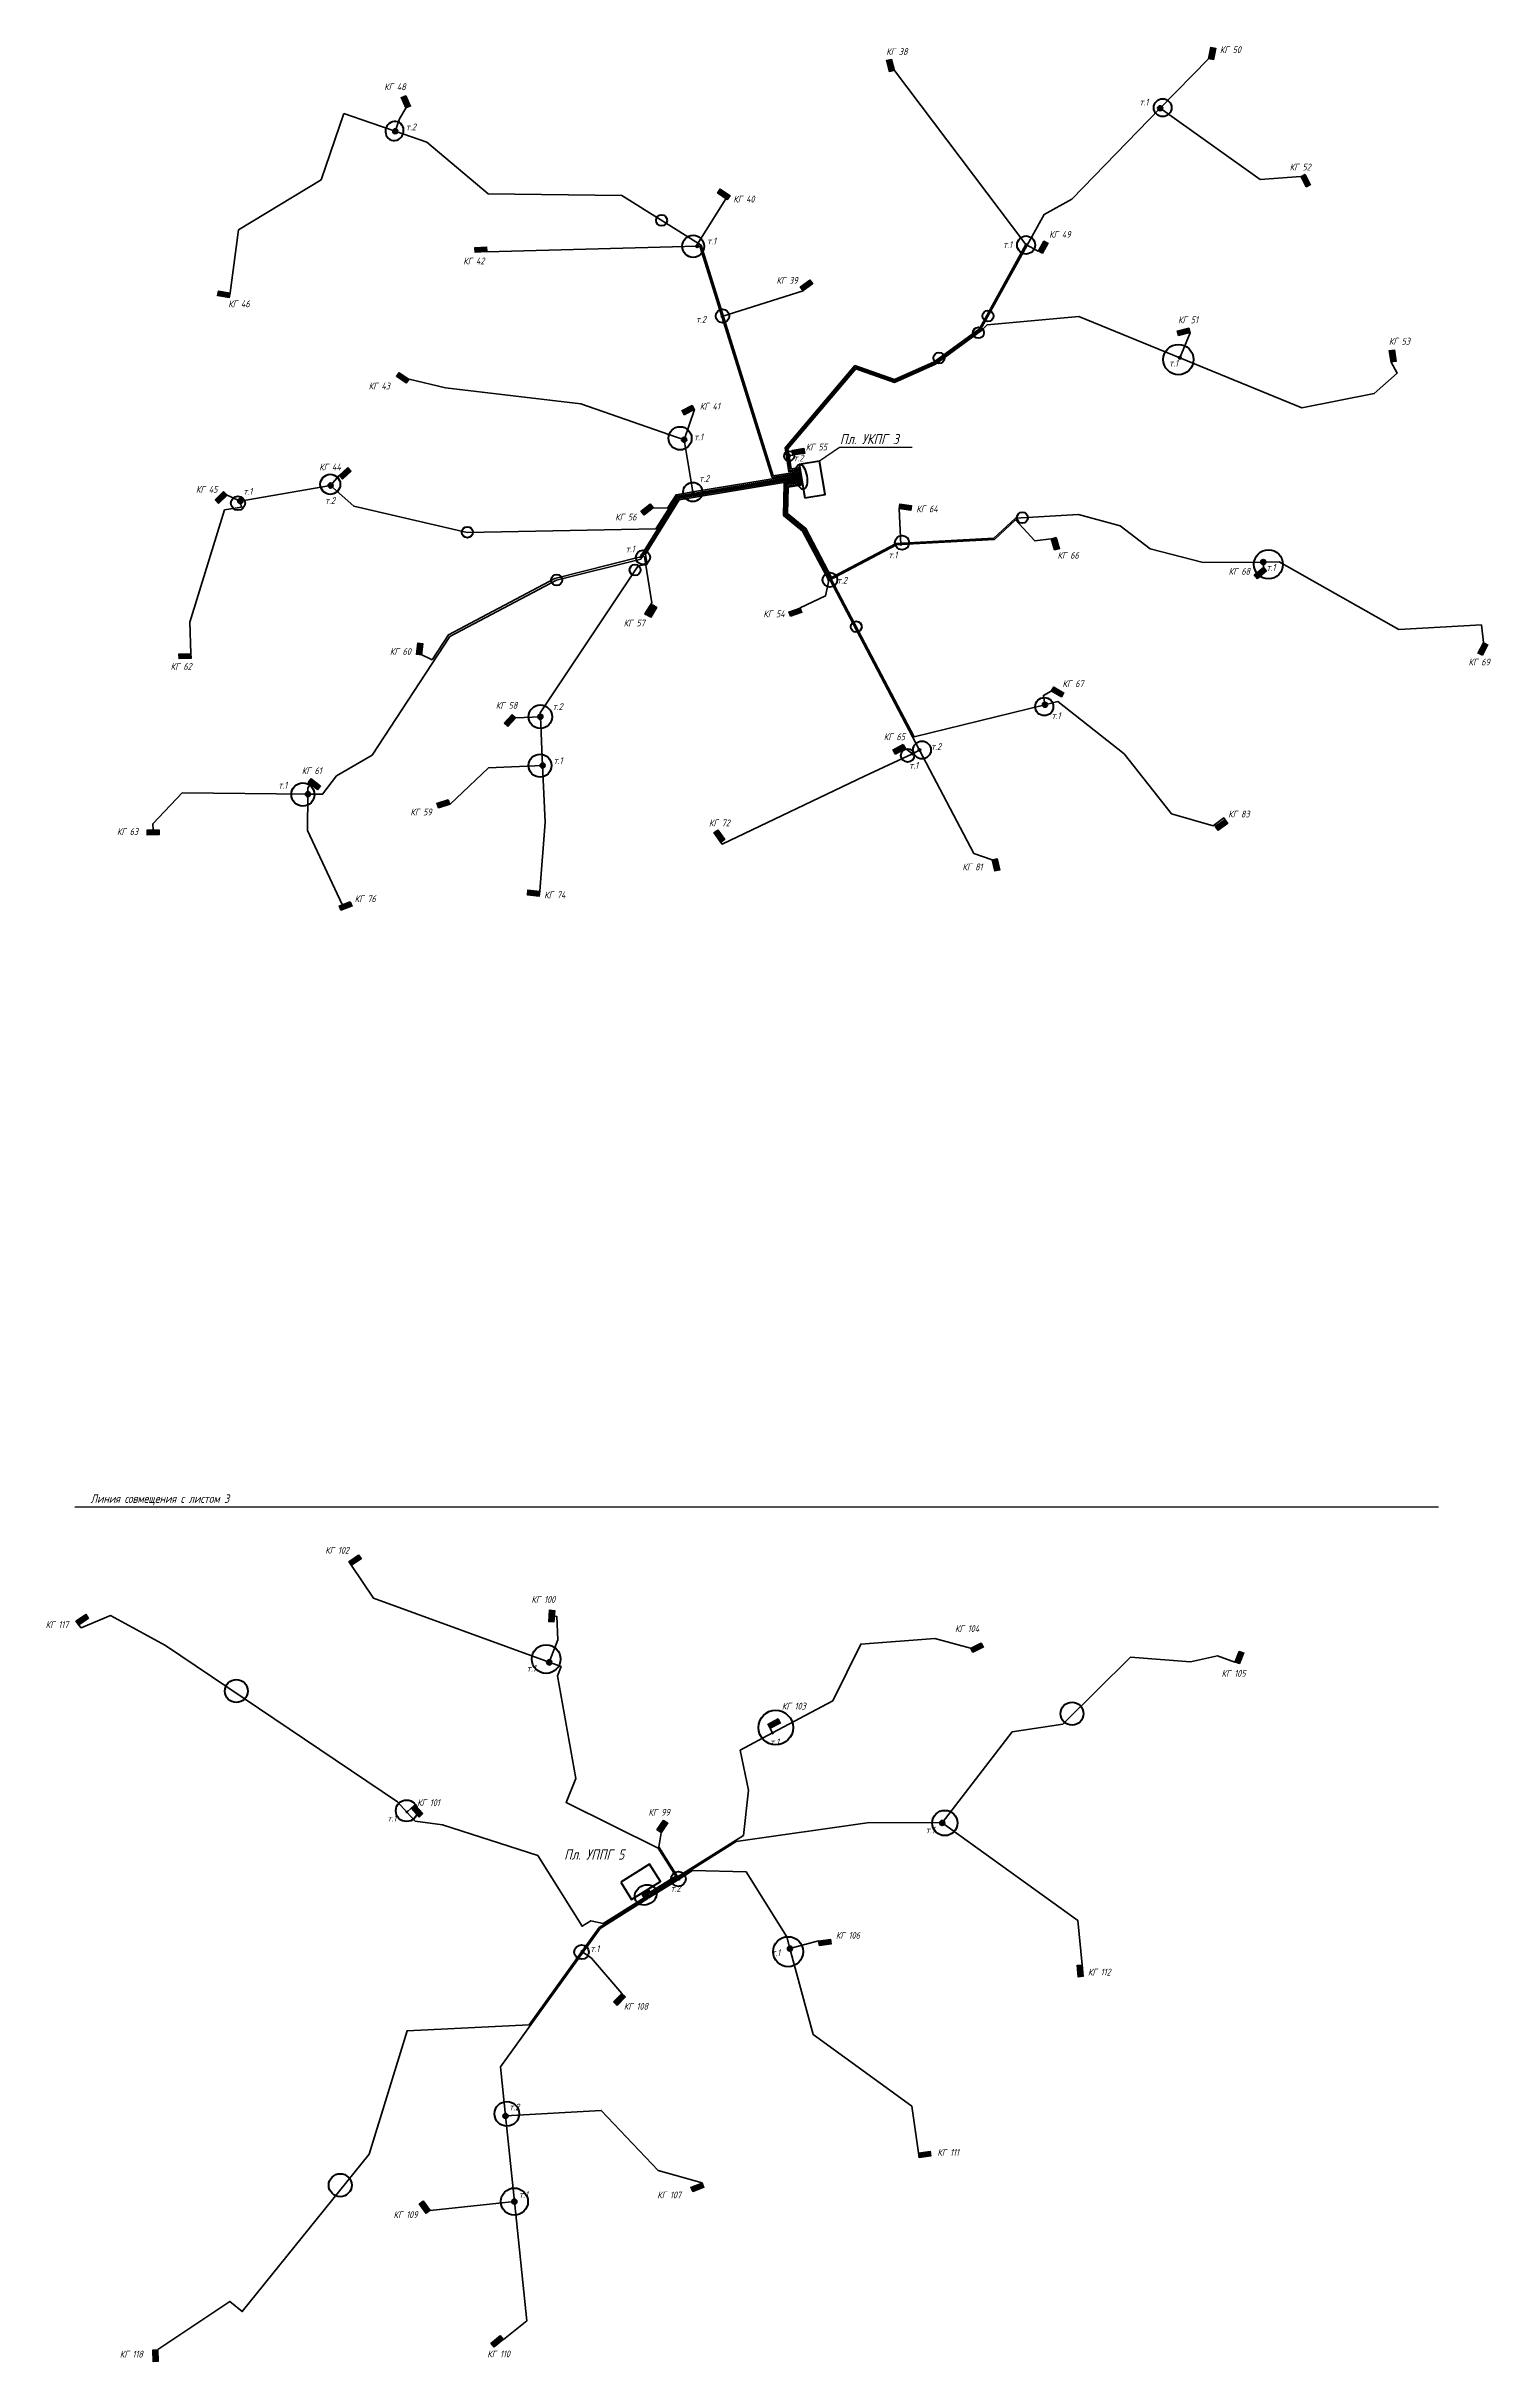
# Model space of a CAD drawing. Extents: x 1486405 to 1730346, y 2138194 to 2264178.
# Drawn here: x 1494314 to 1536708, y 2138194 to 2206225 of the extents above; entities that cross this region are included whole.
import ezdxf

# ---------------------------------------------------------------- set-up
doc = ezdxf.new("R2010")
doc.units = 0
for name, color, linetype, lineweight in [('159', 80, 'Continuous', 25), ('168', 244, 'Continuous', 25), ('219', 11, 'Continuous', 25), ('273', 140, 'Continuous', 25), ('325', 92, 'Continuous', 25), ('426', 6, 'Continuous', 25), ('530', 1, 'Continuous', 25), ('ИИ_ОФОРМЛЕНИЕ_025', 7, 'Continuous', 25), ('ИИ_ПЛОЩАДКА_025', 7, 'Continuous', 25), ('ИИ_ТЕКСТ_025', 7, 'Continuous', 25), ('ОМГ', 6, 'Continuous', 18)]:
    doc.layers.add(name, color=color, linetype=linetype, lineweight=lineweight)
doc.styles.add('VNIPISIMPLEXCUR', font='simplex.shx', dxfattribs={"width": 0.8, "oblique": 15})

msp = doc.modelspace()

# ---------------------------------------------------------------- hatches: boundary and pattern name
at = {"layer": 'ИИ_ОФОРМЛЕНИЕ_025'}
h = msp.add_hatch(color=256, dxfattribs=at)
edge = h.paths.add_edge_path()
edge.add_arc((1527052.434986743, 2204404.646754984), 75, 0, 360)
h = msp.add_hatch(color=256, dxfattribs=at)
edge = h.paths.add_edge_path()
edge.add_arc((1504571.873082906, 2203729.7680094), 75, 0, 360)
h = msp.add_hatch(color=256, dxfattribs=at)
edge = h.paths.add_edge_path()
edge.add_arc((1513446.616713248, 2200351.137213468), 37.5, 0, 360)
h = msp.add_hatch(color=256, dxfattribs=at)
edge = h.paths.add_edge_path()
edge.add_arc((1523105.052203681, 2200403.306415674), 18.75, 0, 360)
h = msp.add_hatch(color=256, dxfattribs=at)
edge = h.paths.add_edge_path()
edge.add_arc((1514172.462739132, 2198287.763141045), 18.75, 0, 360)
h = msp.add_hatch(color=256, dxfattribs=at)
edge = h.paths.add_edge_path()
edge.add_arc((1527629.410886694, 2197074.073394544), 37.5, 0, 360)
h = msp.add_hatch(color=256, dxfattribs=at)
edge = h.paths.add_edge_path()
edge.add_arc((1513061.816274092, 2194664.55258703), 75, 0, 360)
h = msp.add_hatch(color=256, dxfattribs=at)
edge = h.paths.add_edge_path()
edge.add_arc((1516144.369014015, 2194199.155885679), 37.5, 0, 360)
h = msp.add_hatch(color=256, dxfattribs=at)
edge = h.paths.add_edge_path()
edge.add_arc((1502670.908525273, 2193319.695581012), 75, 0, 360)
h = msp.add_hatch(color=256, dxfattribs=at)
edge = h.paths.add_edge_path()
edge.add_arc((1500017.04859861, 2192864.67143185), 75, 0, 360)
h = msp.add_hatch(color=256, dxfattribs=at)
edge = h.paths.add_edge_path()
edge.add_arc((1513316.185096932, 2193129.422227961), 22.5, 0, 360)
h = msp.add_hatch(color=256, dxfattribs=at)
edge = h.paths.add_edge_path()
edge.add_arc((1511807.449666863, 2191278.443657391), 18.75, 0, 360)
h = msp.add_hatch(color=256, dxfattribs=at)
edge = h.paths.add_edge_path()
edge.add_arc((1519432.799693848, 2191587.944887522), 18.75, 0, 360)
h = msp.add_hatch(color=256, dxfattribs=at)
edge = h.paths.add_edge_path()
edge.add_arc((1530083.125710744, 2191072.005541988), 75, 0, 360)
h = msp.add_hatch(color=256, dxfattribs=at)
edge = h.paths.add_edge_path()
edge.add_arc((1517309.290628321, 2190529.403678298), 18.75, 0, 360)
h = msp.add_hatch(color=256, dxfattribs=at)
edge = h.paths.add_edge_path()
edge.add_arc((1508835.291036822, 2186526.793095322), 75, 0, 360)
h = msp.add_hatch(color=256, dxfattribs=at)
edge = h.paths.add_edge_path()
edge.add_arc((1523664.913864594, 2186878.218910719), 75, 0, 360)
h = msp.add_hatch(color=256, dxfattribs=at)
edge = h.paths.add_edge_path()
edge.add_arc((1508901.081731401, 2185093.85894312), 75, 0, 360)
h = msp.add_hatch(color=256, dxfattribs=at)
edge = h.paths.add_edge_path()
edge.add_arc((1519771.83169072, 2185439.459192066), 37.5, 0, 360)
h = msp.add_hatch(color=256, dxfattribs=at)
edge = h.paths.add_edge_path()
edge.add_arc((1519978.61705257, 2185548.398770658), 37.5, 0, 360)
h = msp.add_hatch(color=256, dxfattribs=at)
edge = h.paths.add_edge_path()
edge.add_arc((1502003.882803604, 2184251.637153464), 75, 0, 360)
h = msp.add_hatch(color=256, dxfattribs=at)
edge = h.paths.add_edge_path()
edge.add_arc((1509095.18069445, 2158742.955243815), 75, 0, 360)
h = msp.add_hatch(color=256, dxfattribs=at)
edge = h.paths.add_edge_path()
edge.add_arc((1515656.721880388, 2156667.441228228), 22.5, 0, 360)
h = msp.add_hatch(color=256, dxfattribs=at)
edge = h.paths.add_edge_path()
edge.add_arc((1504913.120010089, 2154342.842828408), 22.5, 0, 360)
h = msp.add_hatch(color=256, dxfattribs=at)
edge = h.paths.add_edge_path()
edge.add_arc((1520647.903084699, 2154022.974607882), 75, 0, 360)
h = msp.add_hatch(color=256, dxfattribs=at)
edge = h.paths.add_edge_path()
edge.add_arc((1512914.875094509, 2152376.712751264), 22.5, 0, 360)
h = msp.add_hatch(color=256, dxfattribs=at)
edge = h.paths.add_edge_path()
edge.add_arc((1510058.991125733, 2150248.380907368), 22.5, 0, 360)
h = msp.add_hatch(color=256, dxfattribs=at)
edge = h.paths.add_edge_path()
edge.add_arc((1516171.321145419, 2150333.364136969), 75, 0, 360)
h = msp.add_hatch(color=256, dxfattribs=at)
edge = h.paths.add_edge_path()
edge.add_arc((1507810.742247857, 2145414.236513739), 75, 0, 360)
h = msp.add_hatch(color=256, dxfattribs=at)
edge = h.paths.add_edge_path()
edge.add_arc((1508071.420828044, 2142897.194035826), 75, 0, 360)
at = {"layer": 'ИИ_ПЛОЩАДКА_025'}
for points in [[(1519009.811922222, 2205812.631248794), (1519154.821652524, 2205851.000222159), (1519244.349257044, 2205512.64418478), (1519099.339526735, 2205474.275211416)], [(1528540.891534595, 2206203.550439881), (1528687.667712952, 2206172.619008187), (1528615.494372329, 2205830.141258684), (1528468.718193969, 2205861.072690381)], [(1504744.256711107, 2204723.533721478), (1504881.556331489, 2204783.939137156), (1505022.502301402, 2204463.573356264), (1504885.20268102, 2204403.167940588)], [(1531182.621717133, 2202400.065313729), (1531316.750913445, 2202467.217072427), (1531473.438350402, 2202154.248947691), (1531339.30915409, 2202087.097188995)], [(1514037.485645175, 2201909.572442858), (1514121.248912677, 2202034.006019585), (1514411.593925044, 2201838.558395406), (1514327.830657534, 2201714.124818679)], [(1506915.038063008, 2200164.318721686), (1506907.478211131, 2200314.128096025), (1507257.033417922, 2200331.767750408), (1507264.593269795, 2200181.958376068)], [(1523595.174694914, 2200132.544389213), (1523463.8775855, 2200205.077616487), (1523633.121782474, 2200511.43753846), (1523764.418891892, 2200438.904311184)], [(1499347.928322408, 2198892.968062949), (1499371.483766723, 2199041.106987756), (1499717.141257942, 2198986.14428435), (1499693.585813623, 2198838.005359542)], [(1516564.085088197, 2199035.335906372), (1516473.735299487, 2199155.072766526), (1516753.121306516, 2199365.888940186), (1516843.471095227, 2199246.152080029)], [(1527593.827267472, 2197718.573430697), (1527554.381154254, 2197863.293865163), (1527892.062168013, 2197955.334795996), (1527931.508281227, 2197810.614361527)], [(1533786.505452789, 2197286.97648547), (1533934.919892296, 2197308.728592172), (1533985.674807929, 2196962.42823332), (1533837.260368422, 2196940.676126622)], [(1504603.84429479, 2196519.117334467), (1504687.607562292, 2196643.550911194), (1504977.952574655, 2196448.103287015), (1504894.189307149, 2196323.669710288)], [(1513060.557106372, 2195387.72230006), (1512989.701486222, 2195519.932288687), (1513298.191459689, 2195685.262069037), (1513369.047079839, 2195553.052080407)], [(1516259.947511328, 2194207.329468055), (1516235.426764202, 2194355.311672931), (1516580.718575584, 2194412.526749556), (1516605.239322707, 2194264.544544677)], [(1503021.305333968, 2193502.359550972), (1502919.135120545, 2193612.183261933), (1503175.390446126, 2193850.580426583), (1503277.560659546, 2193740.756715618)], [(1499379.840646081, 2192789.153095968), (1499274.747497644, 2192896.183139186), (1499524.48426516, 2193141.400485539), (1499629.577413596, 2193034.370442317)], [(1511882.717992246, 2192448.502944292), (1511789.513946369, 2192566.031688997), (1512063.747684024, 2192783.507796041), (1512156.951729897, 2192665.979051332)], [(1519378.453817036, 2192638.453763616), (1519402.5775766, 2192786.501202716), (1519748.02160117, 2192730.212430397), (1519723.897841603, 2192582.164991294)], [(1523849.700781509, 2191755.332209276), (1523993.540648859, 2191797.877391845), (1524092.812741522, 2191462.251034682), (1523948.972874165, 2191419.705852117)], [(1529912.827999976, 2190577.232576426), (1529816.320624117, 2190692.064307254), (1530084.261329386, 2190917.248184253), (1530180.768705245, 2190802.416453422)], [(1512131.515251037, 2189820.370739947), (1512259.691358879, 2189742.454853385), (1512077.88762356, 2189443.377268421), (1511949.711515721, 2189521.293154984)], [(1516191.646175947, 2189470.521724923), (1516141.809378006, 2189612.000675903), (1516471.926930297, 2189728.286537771), (1516521.763728239, 2189586.807586788)], [(1505346.410909896, 2188333.166313903), (1505197.371222043, 2188350.112447544), (1505236.912200542, 2188697.8717192), (1505385.951888399, 2188680.925585555)], [(1536525.586714748, 2188328.359276288), (1536392.03008619, 2188396.642707425), (1536551.358092185, 2188708.274840728), (1536684.914720744, 2188639.991409588)], [(1498218.094059583, 2188224.172899676), (1498213.643281482, 2188374.106853716), (1498563.489174243, 2188384.492002617), (1498567.939952344, 2188234.558048574)], [(1524224.976382809, 2187230.49758052), (1524148.426845203, 2187101.500804235), (1523847.434367205, 2187280.116391989), (1523923.983904819, 2187409.113168274)], [(1507881.310340736, 2186235.00811944), (1507770.394729432, 2186335.991916008), (1508006.023588099, 2186594.795009046), (1508116.939199399, 2186493.811212474)], [(1519264.846205642, 2185419.554559953), (1519193.124591624, 2185551.296770663), (1519500.523083286, 2185718.647203369), (1519572.244697304, 2185586.904992661)], [(1502007.368465602, 2184598.514847227), (1502100.447176352, 2184716.142877915), (1502374.912581299, 2184498.959219479), (1502281.833870534, 2184381.33118879)], [(1505839.098867856, 2183842.631170021), (1505792.089487836, 2183985.074555933), (1506124.457388297, 2184094.763109313), (1506171.466768317, 2183952.319723399)], [(1497280.331282865, 2183049.649756667), (1497277.100696772, 2183199.614963677), (1497627.01951313, 2183207.152997884), (1497630.250099223, 2183057.187790873)], [(1514259.379552774, 2182922.64530006), (1514137.370701935, 2182835.38797764), (1513933.770282947, 2183120.075296263), (1514055.779133786, 2183207.332618686)], [(1528756.143673744, 2183184.440178647), (1528668.493751571, 2183306.167296178), (1528952.523692489, 2183510.68378125), (1529040.173614658, 2183388.956663712)], [(1522117.724480893, 2182325.849474023), (1522263.837637484, 2182359.775061299), (1522342.997341126, 2182018.844362591), (1522196.884184539, 2181984.918775319)], [(1502974.491232734, 2180834.434041381), (1502921.956057586, 2180974.933348753), (1503249.78777479, 2181097.515424098), (1503302.322949938, 2180957.016116723)], [(1508454.099550728, 2181286.989945612), (1508471.130079541, 2181436.020013344), (1508818.866904251, 2181396.282112782), (1508801.836375438, 2181247.252045047)], [(1503288.230181877, 2161585.482442612), (1503204.49355612, 2161709.933949257), (1503494.880404964, 2161905.319409358), (1503578.617030721, 2161780.867902709)], [(1495267.309604835, 2159835.275738915), (1495183.572979078, 2159959.727245561), (1495473.959827922, 2160155.112705662), (1495557.696453679, 2160030.661199013)], [(1509107.500403181, 2160280.634681322), (1509257.152561236, 2160270.425294062), (1509233.330657631, 2159921.236925252), (1509083.678499568, 2159931.446312517)], [(1521547.883114178, 2159027.554363446), (1521480.690979294, 2159161.66333783), (1521793.61191953, 2159318.444985879), (1521860.804054409, 2159184.33601149)], [(1529369.295210104, 2159074.606168836), (1529509.848246191, 2159022.214909578), (1529387.601974588, 2158694.257825375), (1529247.048938498, 2158746.649084635)], [(1515826.778549936, 2157091.297692906), (1515897.588442724, 2156959.063207678), (1515589.041310519, 2156793.840124509), (1515518.231417734, 2156926.074609741)], [(1505038.648941342, 2154457.09690845), (1505149.579729841, 2154558.06403262), (1505385.169686229, 2154299.225526113), (1505274.238897726, 2154198.258401945)], [(1512457.827547032, 2154109.347508566), (1512582.261123762, 2154025.584241062), (1512386.813499581, 2153735.239228699), (1512262.379922856, 2153819.002496205)], [(1517035.908102259, 2150412.322139562), (1517014.954974119, 2150560.851484882), (1517361.523446534, 2150609.7421172), (1517382.476574671, 2150461.212771879)], [(1524610.424812611, 2149843.703484376), (1524759.741265129, 2149858.007225399), (1524793.116660848, 2149509.602169518), (1524643.80020833, 2149495.298428497)], [(1511234.041429412, 2149017.098428026), (1511340.18913703, 2148911.114164255), (1511092.892521556, 2148663.436179811), (1510986.744813941, 2148769.420443586)], [(1519966.952834178, 2144184.202729911), (1519945.651095957, 2144332.682479199), (1520292.1038443, 2144382.386535037), (1520313.405582517, 2144233.906785747)], [(1513314.289531555, 2143181.291042586), (1513260.010003347, 2143321.125705018), (1513586.29088236, 2143447.777937503), (1513640.570410565, 2143307.943275069)], [(1505272.375758585, 2142833.246181584), (1505392.885264985, 2142922.562803031), (1505601.290715031, 2142641.373954761), (1505480.781208627, 2142552.057333314)], [(1507477.606270481, 2138622.213721528), (1507382.673730116, 2138738.350764626), (1507653.660164017, 2138959.860025479), (1507748.592704382, 2138843.722982378)], [(1497606.346068837, 2138200.371103386), (1497456.471552745, 2138194.236820518), (1497442.15822605, 2138543.944024733), (1497592.032742146, 2138550.078307602)]]:
    msp.add_hatch(color=256, dxfattribs=at).paths.add_polyline_path(points)

# ---------------------------------------------------------------- linework, layer by layer
at = {"layer": '159', "lineweight": 35}
for points in [[(1504885.20268102, 2204403.167940588), (1504695.336677, 2204089.493754298), (1504571.873082906, 2203729.768009401)], [(1523463.8775855, 2200205.077616487), (1523105.052203681, 2200403.306415674)], [(1504977.952574655, 2196448.103287015), (1506047.15273352, 2196190.51794193), (1510023.124578711, 2195715.290043776), (1513061.816274092, 2194664.55258703)], [(1513369.047079839, 2195553.052080407), (1513061.816274092, 2194664.55258703)], [(1502919.135120545, 2193612.183261933), (1502670.908525273, 2193319.695581012)], [(1499629.577413596, 2193034.370442317), (1500017.04859861, 2192864.67143185)], [(1519572.244697304, 2185586.904992661), (1519770.567913093, 2185438.793403149)], [(1502084.050368253, 2184537.836685773), (1502005.764579471, 2184438.90318003), (1502003.882803604, 2184251.637153464)], [(1517014.954974119, 2150560.851484882), (1516171.321145419, 2150333.364136969)]]:
    msp.add_lwpolyline(points, dxfattribs=at)
at = {"layer": '168', "lineweight": 35}
for points in [[(1495267.309604835, 2159835.275738915), (1495337.048443295, 2159758.293239347), (1496204.270793948, 2160118.316825684), (1497816.756602582, 2159240.876449696), (1504639.135079917, 2154643.865211617), (1504913.120010089, 2154342.842828408)], [(1515589.041310519, 2156793.840124509), (1515656.721880388, 2156667.441228228)], [(1505038.648941345, 2154457.096908447), (1504913.120010089, 2154342.842828408)], [(1512386.813499581, 2153735.239228699), (1512316.000369191, 2153325.554672875), (1512911.914627135, 2152374.857077361)], [(1497592.032742146, 2138550.078307602), (1499705.048817635, 2139967.139173809), (1500074.845931541, 2139668.969596745), (1503799.958440587, 2144288.944137366), (1504920.403787971, 2147916.211971367), (1508504.756310806, 2148093.350530911), (1510058.991125733, 2150248.380907368)], [(1511234.041429412, 2149017.098428026), (1510337.833446488, 2150047.276344052), (1510058.991125733, 2150248.380907368)]]:
    msp.add_lwpolyline(points, dxfattribs=at)
at = {"layer": '219', "lineweight": 35}
for points in [[(1528468.718193969, 2205861.072690381), (1527052.434986743, 2204404.646754986)], [(1519244.349257044, 2205512.64418478), (1523105.052203681, 2200403.306415674)], [(1499717.141257942, 2198986.14428435), (1499965.21921517, 2200835.961317192), (1502389.514974561, 2202304.229361528), (1503057.205971405, 2204249.625840249)], [(1503057.205971405, 2204249.625840249), (1503849.23412171, 2203977.789188445), (1504571.873082906, 2203729.7680094)], [(1507264.593269795, 2200181.958376068), (1513446.616713248, 2200351.137213468)], [(1527931.508281227, 2197810.614361527), (1527629.410886694, 2197074.073394544)], [(1533837.260368422, 2196940.676126622), (1534018.061515179, 2196622.439057862), (1533346.107146665, 2196026.384635594), (1531214.488453984, 2195603.628923943), (1527629.410886694, 2197074.073394544)], [(1516259.947511328, 2194207.329468055), (1516144.369014015, 2194199.155885679)], [(1500017.04859861, 2192864.67143185), (1500047.467068501, 2192687.260280314), (1499554.626723949, 2192602.759114221), (1498536.213039707, 2189303.346775837), (1498563.489174243, 2188384.492002617)], [(1519378.453817036, 2192638.453763616), (1519432.799693848, 2191587.944887522)], [(1530084.261329386, 2190917.248184253), (1530083.125710741, 2191072.005541987)], [(1516471.926930297, 2189728.286537771), (1517217.051171824, 2190075.429532862), (1517309.290628321, 2190529.403678298)], [(1523662.742325815, 2186886.869520333), (1523619.914936063, 2187154.38446885), (1523847.434367205, 2187280.116391989)], [(1508116.939199399, 2186493.811212474), (1508835.291036822, 2186526.793095322)], [(1528952.523692489, 2183510.68378125), (1528923.307051763, 2183551.259487096), (1528607.288596686, 2183323.709590625), (1527386.742730752, 2183673.535924817), (1525991.812393788, 2185437.783390988), (1524045.273405234, 2186975.158062467), (1523664.91386459, 2186878.218910718)], [(1522117.724480893, 2182325.849474023), (1521577.994984806, 2182512.514579346), (1519978.61705257, 2185548.398770659)], [(1497452.060104951, 2183203.38398078), (1497448.348759811, 2183375.666231492), (1498306.650989641, 2184288.789442763), (1502003.882803604, 2184251.637153464)], [(1503288.230181877, 2161585.482442612), (1503930.977114849, 2160630.215574865), (1509095.18069445, 2158742.955243815)], [(1509245.241609432, 2160095.831109657), (1509315.174667213, 2160091.060221763), (1509346.818300786, 2159406.857863506), (1509095.18069445, 2158742.955243815)], [(1521480.690979294, 2159161.66333783), (1520433.542267855, 2159442.835840333), (1518253.865617163, 2159280.690013362), (1517428.640282549, 2157616.218873834), (1515656.721880388, 2156667.441228229)], [(1524759.741265129, 2149858.007225399), (1524628.282850236, 2151158.136227238), (1520647.903084699, 2154022.974607882)], [(1510058.991125733, 2150248.380907368), (1510566.298537284, 2150951.789987897), (1511938.960067801, 2151812.200103461), (1511837.184432227, 2151974.56885153)], [(1519945.651095957, 2144332.682479199), (1519749.02902459, 2145703.199549923), (1516852.284017138, 2147808.02231053), (1516171.321145419, 2150333.364136969)], [(1505601.290715031, 2142641.373954761), (1508071.420828044, 2142897.194035826)], [(1507748.592704382, 2138843.722982378), (1508434.600513972, 2139390.428363217), (1508071.420828044, 2142897.194035826)]]:
    msp.add_lwpolyline(points, dxfattribs=at)
at = {"layer": '273', "lineweight": 35}
for points in [[(1527051.617564104, 2204405.227384799), (1524451.753963936, 2201731.67399064), (1523638.23838133, 2201285.73701356), (1521768.31629343, 2197900.883198604), (1520429.269258868, 2196915.468053083), (1519242.596782684, 2196392.263683346), (1518095.024308629, 2196797.473386945), (1516068.547841134, 2194412.044355688), (1516175.693882603, 2193765.420197839), (1516467.698647664, 2193813.804954165)], [(1527052.434986743, 2204404.646754986), (1527051.617564104, 2204405.227384797)], [(1531182.621717133, 2202400.065313729), (1529995.379572827, 2202314.22096979), (1527052.434986743, 2204404.646754986)], [(1514286.332830448, 2201742.059349556), (1513445.151107129, 2200404.692442566), (1513446.616713248, 2200351.137213468)], [(1516564.085088197, 2199035.335906372), (1514172.462739132, 2198287.763141045)], [(1513061.816274092, 2194664.55258703), (1513316.185096932, 2193129.422227961)], [(1500017.04859861, 2192864.67143185), (1502670.908525273, 2193319.695581012)], [(1512156.951729897, 2192665.979051332), (1512575.794801679, 2192650.397995033), (1512822.207674392, 2193047.570901955), (1513316.185096932, 2193129.422227961)], [(1523849.700781509, 2191755.332209276), (1523368.081014752, 2191696.317354671), (1522796.462336588, 2192307.158556451), (1522179.757594932, 2191730.053002071), (1519432.799693848, 2191587.944887522)], [(1511949.711515721, 2189521.293154984), (1511906.986146443, 2189547.26511717), (1512107.124208495, 2189876.503722497), (1511896.26893951, 2191223.47911512), (1511807.449666863, 2191278.44365739)], [(1505290.852406882, 2188378.681890741), (1505652.616670557, 2188202.59956758), (1506133.261104748, 2188936.064151395), (1509258.572876975, 2190584.469971343), (1511742.832500462, 2191210.391426923), (1511742.832500462, 2191210.391426923)], [(1514137.370701935, 2182835.38797764), (1514175.102790002, 2182782.628523454), (1518358.796731982, 2184781.726764102), (1519770.567913093, 2185438.793403149)], [(1519770.567913093, 2185438.793403149), (1519978.61705257, 2185548.398770657)], [(1506171.466768317, 2183952.319723399), (1507311.487072341, 2185020.875452178), (1508901.081731401, 2185093.85894312)], [(1508818.866904251, 2181396.282112782), (1508977.747782186, 2183424.05741287), (1508901.081731401, 2185093.85894312)], [(1503006.508864757, 2181006.549138304), (1501993.173558738, 2183185.900383024), (1502003.882803604, 2184251.637153464)], [(1509095.18069445, 2158742.955243815), (1509442.703520779, 2158615.885192335), (1509339.830021363, 2158344.471126868), (1509873.360685289, 2155332.514679094), (1509590.525540423, 2154627.526939522), (1512293.781332444, 2153285.687513959), (1512814.289680019, 2152455.289469467), (1512065.932577576, 2151986.205851825), (1512006.64549394, 2152080.790076158)], [(1529247.048938498, 2158746.649084635), (1528739.297774848, 2158935.913746538), (1527943.481939062, 2158760.716801611), (1526184.943631243, 2158893.579428485), (1524193.314458914, 2156927.630993827), (1522701.526001219, 2156697.177293812), (1520647.903084699, 2154022.974607882)], [(1504913.120010089, 2154342.842828408), (1505159.259222787, 2154072.414041101), (1505955.393019181, 2153972.537551501), (1508756.734693822, 2153070.055722945), (1510061.331982471, 2150988.750267953), (1510318.304683756, 2151149.825082103), (1510680.631357957, 2151070.664459948), (1511883.823625147, 2151824.848047559), (1511803.292219885, 2151953.324606604)], [(1516171.321145419, 2150333.364136969), (1516077.780618493, 2150680.257947081), (1514884.527421545, 2152583.923106297), (1513305.632679785, 2152621.646595174), (1512911.914627135, 2152374.85707736)], [(1512911.914627135, 2152374.85707736), (1512027.988675322, 2151820.796480021), (1511904.968856912, 2152017.057341381)], [(1513586.29088236, 2143447.777937503), (1512295.168428205, 2143811.777510616), (1510624.579011392, 2145577.94334149), (1507810.742247857, 2145414.236513739)], [(1508071.420828048, 2142897.194035826), (1507810.742247857, 2145414.236513739)]]:
    msp.add_lwpolyline(points, dxfattribs=at)
at = {"layer": '325', "lineweight": 35}
for points in [[(1527051.617564104, 2204405.227384799), (1524451.753963936, 2201731.67399064), (1523638.23838133, 2201285.73701356), (1521768.31629343, 2197900.883198604), (1520429.269258868, 2196915.468053083), (1519242.596782684, 2196392.263683346), (1518095.024308629, 2196797.473386945), (1516068.547841134, 2194412.044355688), (1516175.693882603, 2193765.420197839), (1516467.698647664, 2193813.804954165)], [(1504571.873082906, 2203729.7680094), (1505496.718443502, 2203412.346379671), (1507298.490960963, 2201891.95605815), (1511233.426824775, 2201843.085080565), (1513560.58675164, 2200379.339875353), (1515679.035517633, 2193602.033840293), (1516480.776215779, 2193734.881084441)], [(1513446.616713248, 2200351.137213468), (1513526.807779379, 2200353.331742728), (1514172.462739132, 2198287.763141045)], [(1523105.052203681, 2200403.306415674), (1521737.54447877, 2197927.901814808), (1520409.10530309, 2196950.293075285), (1519240.965890564, 2196435.259940731), (1518082.371556051, 2196844.361481152), (1516026.05365272, 2194423.805159492), (1516142.770813641, 2193719.419492481), (1516474.237431722, 2193774.343019303)], [(1514172.462739132, 2198287.763141045), (1515651.240230804, 2193556.882800825), (1516487.314999836, 2193695.419149579)], [(1527629.410886694, 2197074.073394544), (1524664.659470271, 2198290.086784816), (1521964.617733981, 2198043.782137775), (1521799.088108081, 2197873.864582396), (1520449.433214638, 2196880.643030878), (1519244.227674808, 2196349.267425959), (1518107.677061211, 2196750.585292738), (1516111.042029549, 2194400.283551884), (1516144.369014015, 2194199.155885679)], [(1516144.369014015, 2194199.155885679), (1516208.616951565, 2193811.420903197), (1516461.159863607, 2193853.266889027)], [(1502670.908525273, 2193319.695581012), (1503349.647699188, 2192712.093079618), (1506687.121292844, 2191943.868397905), (1512232.714757645, 2192049.340832741), (1512846.637007571, 2193011.073404539), (1516500.392567951, 2193616.495279854)], [(1511758.409077582, 2191198.751674851), (1512855.513748035, 2192971.954234472), (1516505.909527045, 2193576.85483872)], [(1513316.185096932, 2193129.422227961), (1516493.853783894, 2193655.957214716)], [(1519432.799693848, 2191587.944887522), (1519306.139411785, 2191581.392383071), (1517309.290628321, 2190529.403678298)], [(1536551.358092185, 2188708.274840728), (1536491.812558386, 2189224.187616823), (1534066.076233346, 2189088.440331169), (1530547.282432549, 2191075.411551471), (1530083.125710741, 2191072.005541987)], [(1508901.081731401, 2185093.85894312), (1508835.291036822, 2186526.793095322)], [(1515656.721880388, 2156667.441228229), (1514703.706860621, 2156157.147218313), (1514950.531736571, 2154984.273823516), (1514810.112490833, 2153659.098421422), (1512053.28461016, 2151931.069394556), (1511972.753281597, 2152059.545831232)], [(1520647.903084699, 2154022.974607882), (1518513.398323759, 2154036.10955033), (1514591.019214012, 2153474.558351541), (1512040.636642739, 2151875.932937291), (1511938.861069255, 2152038.301586307)]]:
    msp.add_lwpolyline(points, dxfattribs=at)
at = {"layer": '426', "lineweight": 35}
for points in [[(1508835.291036822, 2186526.793095322), (1508830.093064331, 2186640.005949408), (1511705.381907769, 2190959.740161796), (1511971.520073663, 2191001.401379115), (1511925.079575129, 2191298.070317235), (1512919.925007109, 2192901.580912289), (1516520.008920123, 2193498.109475268)], [(1517309.290628321, 2190529.403678298), (1516544.027994934, 2191981.99889303), (1515981.778555446, 2192436.881159059), (1516000.410267981, 2193371.467347852), (1516526.547704181, 2193458.647540405)], [(1519978.61705257, 2185548.398770657), (1518429.343832098, 2188489.175921113), (1516575.582719792, 2192007.921517092), (1516022.160911779, 2192455.661876474), (1516039.739829898, 2193337.43879623), (1516533.086488238, 2193419.185605543)], [(1523664.913864594, 2186878.218910719), (1519820.788381167, 2185933.802444955), (1518468.015658639, 2188501.589107503), (1516607.137444649, 2192033.844141151), (1516062.543268112, 2192474.442593886), (1516079.069391816, 2193303.410244608), (1516539.625272295, 2193379.723670681)], [(1522798.337703309, 2192363.696000256), (1522163.096881861, 2191769.244585076), (1519295.282753635, 2191620.884226703), (1517396.814599078, 2190620.724839821), (1516638.69216951, 2192059.766765207), (1516102.925624444, 2192493.223311297), (1516118.398953734, 2193269.381692986), (1516546.164056353, 2193340.261735819)], [(1530083.125710741, 2191072.005541987), (1528312.226340067, 2191059.010577637), (1526754.222795863, 2191459.509779173), (1525877.72266119, 2192133.959155789), (1524650.912847238, 2192469.257993276), (1522798.337703309, 2192363.696000256)], [(1507810.742247857, 2145414.236513739), (1507661.457537182, 2146855.689654222), (1510594.167660348, 2150922.050374015), (1511994.096510451, 2151799.552159362), (1511871.07664457, 2151995.813096455)]]:
    msp.add_lwpolyline(points, dxfattribs=at)
at = {"layer": '426', "color": 3, "lineweight": 60}
for centre, radius in [((1509007.004518311, 2158839.089253253), 421.10433788709), ((1499900.023725931, 2157899.708550845), 336.9594190192969), ((1515752.817812866, 2156824.482959867), 508.9400227116731), ((1524462.868048318, 2157234.214244574), 336.9594190192969), ((1504902.544766382, 2154380.584614629), 315.1909265886355), ((1520722.903084712, 2154022.974607886), 371.0410913421842), ((1512892.375094522, 2152376.712751267), 216.8414848651732), ((1510045.829701232, 2150230.131882609), 213.6800721657059), ((1516118.112154886, 2150240.902242793), 441.2029779142039), ((1507850.713666278, 2145477.697412809), 362.3131463885269), ((1502953.134405159, 2143379.402035959), 336.9594190192969), ((1508071.420828057, 2142897.19403583), 400.1624741545356)]:
    msp.add_circle(centre, radius, dxfattribs=at)
at = {"layer": '530', "lineweight": 35}
msp.add_lwpolyline([(1502003.882803604, 2184251.637153464), (1502435.712249894, 2184252.772212433), (1502844.520440359, 2184792.364511217), (1503890.318158877, 2185399.924917814), (1506171.996045817, 2188881.770961768), (1509310.682574727, 2190537.231126489), (1511783.90253177, 2191160.3710837), (1512886.152209687, 2192936.997864228), (1516513.951688936, 2193538.39069751)], dxfattribs=at)
at = {"layer": 'ИИ_ОФОРМЛЕНИЕ_025'}
msp.add_lwpolyline([(1495156.93142935, 2163315.580235504), (1535232.367194642, 2163315.580235504)], dxfattribs=at)
at = {"layer": 'ИИ_ОФОРМЛЕНИЕ_025', "lineweight": 35}
for centre, radius in [((1527052.434986743, 2204404.646754984), 75), ((1504571.873082906, 2203729.7680094), 75), ((1513446.616713248, 2200351.137213468), 37.5), ((1523105.052203681, 2200403.306415674), 18.75), ((1514172.462739132, 2198287.763141045), 18.75), ((1527629.410886694, 2197074.073394544), 37.5), ((1513061.816274092, 2194664.55258703), 75), ((1516144.369014015, 2194199.155885679), 37.5), ((1502670.908525273, 2193319.695581012), 75), ((1500017.04859861, 2192864.67143185), 75), ((1513316.185096932, 2193129.422227961), 22.5), ((1511807.449666863, 2191278.443657391), 18.75), ((1519432.799693848, 2191587.944887522), 18.75), ((1530083.125710744, 2191072.005541988), 75), ((1517309.290628321, 2190529.403678298), 18.75), ((1508835.291036822, 2186526.793095322), 75), ((1523664.913864594, 2186878.218910719), 75), ((1508901.081731401, 2185093.85894312), 75), ((1519771.83169072, 2185439.459192066), 37.5), ((1519978.61705257, 2185548.398770658), 37.5), ((1502003.882803604, 2184251.637153464), 75), ((1509095.18069445, 2158742.955243815), 75), ((1515656.721880388, 2156667.441228228), 22.5), ((1504913.120010089, 2154342.842828408), 22.5), ((1520647.903084699, 2154022.974607882), 75), ((1512914.875094509, 2152376.712751264), 22.5), ((1510058.991125733, 2150248.380907368), 22.5), ((1516171.321145419, 2150333.364136969), 75), ((1507810.742247857, 2145414.236513739), 75), ((1508071.420828044, 2142897.194035826), 75)]:
    msp.add_circle(centre, radius, dxfattribs=at)
at = {"layer": 'ИИ_ПЛОЩАДКА_025', "lineweight": 30, "flags": 128}
for points in [[(1519009.811922222, 2205812.631248794), (1519154.821652524, 2205851.000222159), (1519244.349257044, 2205512.64418478), (1519099.339526735, 2205474.275211416)], [(1528540.891534595, 2206203.550439881), (1528687.667712952, 2206172.619008187), (1528615.494372329, 2205830.141258684), (1528468.718193969, 2205861.072690381)], [(1504744.256711107, 2204723.533721478), (1504881.556331489, 2204783.939137156), (1505022.502301402, 2204463.573356264), (1504885.20268102, 2204403.167940588)], [(1531182.621717133, 2202400.065313729), (1531316.750913445, 2202467.217072427), (1531473.438350402, 2202154.248947691), (1531339.30915409, 2202087.097188995)], [(1514037.485645175, 2201909.572442858), (1514121.248912677, 2202034.006019585), (1514411.593925044, 2201838.558395406), (1514327.830657534, 2201714.124818679)], [(1506915.038063008, 2200164.318721686), (1506907.478211131, 2200314.128096025), (1507257.033417922, 2200331.767750408), (1507264.593269795, 2200181.958376068)], [(1523595.174694914, 2200132.544389213), (1523463.8775855, 2200205.077616487), (1523633.121782474, 2200511.43753846), (1523764.418891892, 2200438.904311184)], [(1499347.928322408, 2198892.968062949), (1499371.483766723, 2199041.106987756), (1499717.141257942, 2198986.14428435), (1499693.585813623, 2198838.005359542)], [(1516564.085088197, 2199035.335906372), (1516473.735299487, 2199155.072766526), (1516753.121306516, 2199365.888940186), (1516843.471095227, 2199246.152080029)], [(1527593.827267472, 2197718.573430697), (1527554.381154254, 2197863.293865163), (1527892.062168013, 2197955.334795996), (1527931.508281227, 2197810.614361527)], [(1533786.505452789, 2197286.97648547), (1533934.919892296, 2197308.728592172), (1533985.674807929, 2196962.42823332), (1533837.260368422, 2196940.676126622)], [(1504603.84429479, 2196519.117334467), (1504687.607562292, 2196643.550911194), (1504977.952574655, 2196448.103287015), (1504894.189307149, 2196323.669710288)], [(1513060.557106372, 2195387.72230006), (1512989.701486222, 2195519.932288687), (1513298.191459689, 2195685.262069037), (1513369.047079839, 2195553.052080407)], [(1516259.947511328, 2194207.329468055), (1516235.426764202, 2194355.311672931), (1516580.718575584, 2194412.526749556), (1516605.239322707, 2194264.544544677)], [(1503021.305333968, 2193502.359550972), (1502919.135120545, 2193612.183261933), (1503175.390446126, 2193850.580426583), (1503277.560659546, 2193740.756715618)], [(1499379.840646081, 2192789.153095968), (1499274.747497644, 2192896.183139186), (1499524.48426516, 2193141.400485539), (1499629.577413596, 2193034.370442317)], [(1511882.717992246, 2192448.502944292), (1511789.513946369, 2192566.031688997), (1512063.747684024, 2192783.507796041), (1512156.951729897, 2192665.979051332)], [(1519378.453817036, 2192638.453763616), (1519402.5775766, 2192786.501202716), (1519748.02160117, 2192730.212430397), (1519723.897841603, 2192582.164991294)], [(1523849.700781509, 2191755.332209276), (1523993.540648859, 2191797.877391845), (1524092.812741522, 2191462.251034682), (1523948.972874165, 2191419.705852117)], [(1529912.827999976, 2190577.232576426), (1529816.320624117, 2190692.064307254), (1530084.261329386, 2190917.248184253), (1530180.768705245, 2190802.416453422)], [(1512131.515251037, 2189820.370739947), (1512259.691358879, 2189742.454853385), (1512077.88762356, 2189443.377268421), (1511949.711515721, 2189521.293154984)], [(1516191.646175947, 2189470.521724923), (1516141.809378006, 2189612.000675903), (1516471.926930297, 2189728.286537771), (1516521.763728239, 2189586.807586788)], [(1505346.410909896, 2188333.166313903), (1505197.371222043, 2188350.112447544), (1505236.912200542, 2188697.8717192), (1505385.951888399, 2188680.925585555)], [(1536525.586714748, 2188328.359276288), (1536392.03008619, 2188396.642707425), (1536551.358092185, 2188708.274840728), (1536684.914720744, 2188639.991409588)], [(1498218.094059583, 2188224.172899676), (1498213.643281482, 2188374.106853716), (1498563.489174243, 2188384.492002617), (1498567.939952344, 2188234.558048574)], [(1524224.976382809, 2187230.49758052), (1524148.426845203, 2187101.500804235), (1523847.434367205, 2187280.116391989), (1523923.983904819, 2187409.113168274)], [(1507881.310340736, 2186235.00811944), (1507770.394729432, 2186335.991916008), (1508006.023588099, 2186594.795009046), (1508116.939199399, 2186493.811212474)], [(1519264.846205642, 2185419.554559953), (1519193.124591624, 2185551.296770663), (1519500.523083286, 2185718.647203369), (1519572.244697304, 2185586.904992661)], [(1502007.368465602, 2184598.514847227), (1502100.447176352, 2184716.142877915), (1502374.912581299, 2184498.959219479), (1502281.833870534, 2184381.33118879)], [(1505839.098867856, 2183842.631170021), (1505792.089487836, 2183985.074555933), (1506124.457388297, 2184094.763109313), (1506171.466768317, 2183952.319723399)], [(1497280.331282865, 2183049.649756667), (1497277.100696772, 2183199.614963677), (1497627.01951313, 2183207.152997884), (1497630.250099223, 2183057.187790873)], [(1514259.379552774, 2182922.64530006), (1514137.370701935, 2182835.38797764), (1513933.770282947, 2183120.075296263), (1514055.779133786, 2183207.332618686)], [(1528756.143673744, 2183184.440178647), (1528668.493751571, 2183306.167296178), (1528952.523692489, 2183510.68378125), (1529040.173614658, 2183388.956663712)], [(1522117.724480893, 2182325.849474023), (1522263.837637484, 2182359.775061299), (1522342.997341126, 2182018.844362591), (1522196.884184539, 2181984.918775319)], [(1502974.491232734, 2180834.434041381), (1502921.956057586, 2180974.933348753), (1503249.78777479, 2181097.515424098), (1503302.322949938, 2180957.016116723)], [(1508454.099550728, 2181286.989945612), (1508471.130079541, 2181436.020013344), (1508818.866904251, 2181396.282112782), (1508801.836375438, 2181247.252045047)], [(1503288.230181877, 2161585.482442612), (1503204.49355612, 2161709.933949257), (1503494.880404964, 2161905.319409358), (1503578.617030721, 2161780.867902709)], [(1495267.309604835, 2159835.275738915), (1495183.572979078, 2159959.727245561), (1495473.959827922, 2160155.112705662), (1495557.696453679, 2160030.661199013)], [(1509107.500403181, 2160280.634681322), (1509257.152561236, 2160270.425294062), (1509233.330657631, 2159921.236925252), (1509083.678499568, 2159931.446312517)], [(1521547.883114178, 2159027.554363446), (1521480.690979294, 2159161.66333783), (1521793.61191953, 2159318.444985879), (1521860.804054409, 2159184.33601149)], [(1529369.295210104, 2159074.606168836), (1529509.848246191, 2159022.214909578), (1529387.601974588, 2158694.257825375), (1529247.048938498, 2158746.649084635)], [(1515826.778549936, 2157091.297692906), (1515897.588442724, 2156959.063207678), (1515589.041310519, 2156793.840124509), (1515518.231417734, 2156926.074609741)], [(1505038.648941342, 2154457.09690845), (1505149.579729841, 2154558.06403262), (1505385.169686229, 2154299.225526113), (1505274.238897726, 2154198.258401945)], [(1512457.827547032, 2154109.347508566), (1512582.261123762, 2154025.584241062), (1512386.813499581, 2153735.239228699), (1512262.379922856, 2153819.002496205)], [(1517035.908102259, 2150412.322139562), (1517014.954974119, 2150560.851484882), (1517361.523446534, 2150609.7421172), (1517382.476574671, 2150461.212771879)], [(1524610.424812611, 2149843.703484376), (1524759.741265129, 2149858.007225399), (1524793.116660848, 2149509.602169518), (1524643.80020833, 2149495.298428497)], [(1511234.041429412, 2149017.098428026), (1511340.18913703, 2148911.114164255), (1511092.892521556, 2148663.436179811), (1510986.744813941, 2148769.420443586)], [(1519966.952834178, 2144184.202729911), (1519945.651095957, 2144332.682479199), (1520292.1038443, 2144382.386535037), (1520313.405582517, 2144233.906785747)], [(1513314.289531555, 2143181.291042586), (1513260.010003347, 2143321.125705018), (1513586.29088236, 2143447.777937503), (1513640.570410565, 2143307.943275069)], [(1505272.375758585, 2142833.246181584), (1505392.885264985, 2142922.562803031), (1505601.290715031, 2142641.373954761), (1505480.781208627, 2142552.057333314)], [(1507477.606270481, 2138622.213721528), (1507382.673730116, 2138738.350764626), (1507653.660164017, 2138959.860025479), (1507748.592704382, 2138843.722982378)], [(1497606.346068837, 2138200.371103386), (1497456.471552745, 2138194.236820518), (1497442.15822605, 2138543.944024733), (1497592.032742146, 2138550.078307602)]]:
    msp.add_lwpolyline(points, close=True, dxfattribs=at)
at = {"layer": 'ИИ_ПЛОЩАДКА_025', "lineweight": 50, "flags": 128}
msp.add_lwpolyline([(1516609.912674185, 2192955.535189972), (1517201.841697112, 2193053.616950831), (1517038.372095682, 2194040.165322381), (1516446.443072751, 2193942.08356152)], close=True, dxfattribs=at)
at = {"layer": 'ИИ_ПЛОЩАДКА_025', "lineweight": 50}
msp.add_lwpolyline([(1511199.273171961, 2152282.841939163), (1511517.936845846, 2151774.458754015), (1512365.242154431, 2152305.564877153), (1512046.578480553, 2152813.948062309)], close=True, dxfattribs=at)
at = {"layer": 'ИИ_ТЕКСТ_025'}
msp.add_lwpolyline([(1519759.775569105, 2194436.041549317), (1517629.105091371, 2194436.041549317), (1517038.372095682, 2194040.165322381)], dxfattribs=at)
at = {"layer": 'ОМГ', "color": 7, "lineweight": 40}
for centre, radius in [((1527124.993347783, 2204421.681547714), 260.9876093273051), ((1513326.732340428, 2200347.85642698), 324.0635931887224), ((1523113.201431019, 2200386.419953799), 264.9144294213486), ((1514188.564568235, 2198299.87248333), 198.8502383187412), ((1521990.01592831, 2198302.19449374), 162.1038116249015), ((1521711.189811991, 2197807.438585976), 162.1038116249015), ((1527587.657814977, 2197021.150751152), 444.9574360164174), ((1520549.884028528, 2197068.283716829), 162.1038116249015), ((1512940.22525525, 2194706.597075457), 340.3314477071016), ((1516146.888502004, 2194183.950827407), 146.3293716764713), ((1502662.03757618, 2193354.799628722), 294.3209449470555), ((1513316.185096929, 2193129.422227934), 281.4474863941457), ((1499948.103728419, 2192798.76400667), 206.5664961127736), ((1506690.904850207, 2191948.048748129), 162.1038116249015), ((1523003.903986876, 2192377.479212665), 162.1038116249015), ((1511849.66686152, 2191207.173130826), 209.0366072261465), ((1519465.221978121, 2191640.599361796), 208.825698510447), ((1530233.632188412, 2191003.905823755), 427.4493937604992), ((1509314.46613209, 2190541.411476712), 162.1038116249015), ((1511619.725947459, 2190837.969202753), 162.1038116249015), ((1517344.679935698, 2190548.047629652), 216.5169212533032), ((1518119.246026515, 2189169.737518144), 162.1038116249015), ((1508835.291036819, 2186526.793095296), 344.3718391370194), ((1523646.447132417, 2186822.852316014), 265.1655760683997), ((1508826.160657705, 2185090.419071506), 335.8822698482958), ((1519630.002819081, 2185390.861676606), 195.8935266773069), ((1520053.005815715, 2185548.398770631), 261.3020894118251), ((1501856.871562105, 2184241.842250631), 340.1903318592585)]:
    msp.add_circle(centre, radius, dxfattribs=at)
at = {"layer": 'ОМГ', "color": 7, "lineweight": 60}
msp.add_circle((1512397.006788207, 2201111.212477959), 162.1038116249015, dxfattribs=at)
at = {"layer": 'ОМГ', "color": 7, "lineweight": 40, "extrusion": (0, 0, -1)}
msp.add_ellipse((1504549.42665699, 2203737.471979571), major_axis=(-92.40797397677228, -269.2415324294112), ratio=0.9342179324797444, start_param=-1.570796326794897, end_param=4.71238898038469, dxfattribs=at)
at = {"layer": 'ОМГ', "color": 7, "lineweight": 40}
msp.add_ellipse((1516506.931352009, 2193577.033344992), major_axis=(-60.48827925743534, 365.0502165281214), ratio=0.4395905334916491, dxfattribs=at)
at = {"layer": 'ОМГ', "color": 3, "lineweight": 53}
msp.add_ellipse((1511931.746967096, 2151908.493616538), major_axis=(-290.0976867995033, -169.3722899482168), ratio=0.8471995541747447, start_param=-3.141592653589793, end_param=3.141592653589793, dxfattribs=at)

# ---------------------------------------------------------------- texts
at = {"layer": 'ИИ_ОФОРМЛЕНИЕ_025', "style": 'VNIPISIMPLEXCUR', "oblique": 15, "width": 0.8}
msp.add_text('Линия совмещения с листом 3', height=250, dxfattribs=at).set_placement((1495615.171312809, 2163427.55308491, -1.318888000000001))
at = {"layer": 'ИИ_ТЕКСТ_025', "lineweight": 35, "style": 'VNIPISIMPLEXCUR', "oblique": 15}
for s, height, width, p in [('КГ 38', 200, 0.75, (1518999.757161934, 2205969.654957745, -3.297220000000002)), ('КГ 50', 200, 0.75, (1528805.987982961, 2206024.507595178, -3.297220000000002)), ('КГ 48', 200, 0.75, (1504243.197306424, 2204935.41453503, -3.297220000000002)), ('т.1', 200, 0.8, (1526439.942359868, 2204485.282605477, -3.297220000000002)), ('т.2', 200, 0.8, (1504880.11518479, 2203754.259350643, -3.297220000000002)), ('КГ 52', 200, 0.75, (1530857.644854903, 2202576.436162816, -3.297220000000002)), ('КГ 40', 200, 0.75, (1514506.122550555, 2201634.711041497, -3.297220000000002)), ('КГ 49', 200, 0.75, (1523787.235753123, 2200595.933357579, -3.297220000000002)), ('т.1', 200, 0.8, (1513732.025150826, 2200400.478220008, -3.297220000000002)), ('т.1', 200, 0.8, (1522431.02000785, 2200296.194843064, -3.297220000000002)), ('КГ 42', 200, 0.75, (1506567.127531219, 2199816.197021315, -3.297220000000002)), ('КГ 39', 200, 0.75, (1515773.96328368, 2199245.736142821, -3.297220000000002)), ('КГ 46', 200, 0.75, (1499659.877842005, 2198557.464789838, -3.297220000000002)), ('т.2', 200, 0.8, (1513405.014903388, 2198101.083124807, -3.297220000000002)), ('КГ 51', 200, 0.75, (1527577.464523032, 2198088.171826578, -3.297220000000002)), ('КГ 53', 200, 0.75, (1533774.594051331, 2197459.059243881, -3.297220000000002)), ('т.1', 200, 0.8, (1527310.525959209, 2196813.739997008, -3.297220000000002)), ('КГ 43', 200, 0.75, (1503788.663084755, 2196143.463620638, -3.297220000000002)), ('КГ 41', 200, 0.75, (1513520.836593792, 2195549.570763173, -3.297220000000002)), ('т.1', 200, 0.8, (1513347.509470223, 2194645.722664768, -3.297220000000002)), ('Пл. УКПГ 3', 300, 0.8, (1517637.871510194, 2194534.688284424, -3.297220000000002)), ('т.2', 200, 0.8, (1516269.733234757, 2194026.317740113, -3.297220000000002)), ('КГ 55', 200, 0.75, (1516634.776084157, 2194350.226768481, -3.297220000000002)), ('КГ 45', 200, 0.75, (1498713.130063519, 2193106.316775996, -3.297220000000002)), ('КГ 44', 200, 0.75, (1502335.103816163, 2193763.343595581, -3.297220000000002)), ('т.2', 200, 0.8, (1513498.827630563, 2193423.924179721, -3.297220000000002)), ('т.1', 200, 0.8, (1500101.893426833, 2193045.648006656, -3.297220000000002)), ('т.2', 200, 0.8, (1502502.981691149, 2192776.335362424, -3.297220000000002)), ('КГ 64', 200, 0.75, (1519883.484107718, 2192533.815799295, -3.297220000000002)), ('КГ 56', 200, 0.75, (1511033.531998623, 2192292.488875075, -3.297220000000002)), ('т.1', 200, 0.8, (1511340.816514697, 2191356.780859713, -3.297220000000002)), ('т.1', 200, 0.8, (1519061.038618298, 2191178.25949619, -3.297220000000002)), ('КГ 66', 200, 0.75, (1524034.197953198, 2191169.271440209, -3.297220000000002)), ('т.2', 200, 0.8, (1517551.023026004, 2190435.952846779, -3.297220000000002)), ('КГ 68', 200, 0.75, (1529064.16784678, 2190699.01280974, -3.297220000000002)), ('т.1', 200, 0.8, (1530174.775809017, 2190812.68148971, -3.297220000000002)), ('КГ 57', 200, 0.75, (1511283.968692232, 2189179.040916822, -3.297220000000002)), ('КГ 54', 200, 0.75, (1515387.374647833, 2189449.901791916, -3.297220000000002)), ('КГ 60', 200, 0.75, (1504411.301757269, 2188344.01858312, -3.297220000000002)), ('КГ 62', 200, 0.75, (1497968.893791322, 2187904.106499142, -3.297220000000002)), ('КГ 69', 200, 0.75, (1536114.880447932, 2188033.753931629, -3.297220000000002)), ('КГ 67', 200, 0.75, (1524179.668154469, 2187399.015027978, -3.297220000000002)), ('КГ 58', 200, 0.75, (1507524.824600197, 2186759.0686445, -3.297220000000002)), ('т.2', 200, 0.8, (1509192.613378686, 2186722.120859809, -3.297220000000002)), ('т.1', 200, 0.8, (1523857.037866364, 2186455.176215843, -3.297220000000002)), ('КГ 65', 200, 0.75, (1518927.765503143, 2185837.715668941, -3.297220000000002)), ('т.1', 200, 0.8, (1509222.078823294, 2185136.496386037, -3.297220000000002)), ('т.1', 200, 0.8, (1519672.617042049, 2184999.353466056, -3.297220000000002)), ('т.2', 200, 0.8, (1520314.307905126, 2185548.398770631)), ('т.1', 200, 0.8, (1501129.630635822, 2184414.880339173, -3.297220000000002)), ('КГ 61', 200, 0.75, (1501823.527412128, 2184840.612729255, -3.297220000000002)), ('КГ 59', 200, 0.75, (1505014.885649696, 2183626.693281781, -3.297220000000002)), ('КГ 63', 200, 0.75, (1496390.663966574, 2183052.046909242, -3.297220000000002)), ('КГ 72', 200, 0.75, (1513789.590718698, 2183307.31989041, -3.297220000000002)), ('КГ 83', 200, 0.75, (1529051.403136007, 2183566.015894298, -3.297220000000002)), ('КГ 81', 200, 0.75, (1521239.173596061, 2182013.649050066, -3.297220000000002)), ('КГ 76', 200, 0.75, (1503376.920893803, 2181078.529251684, -3.297220000000002)), ('КГ 74', 200, 0.75, (1508946.761773121, 2181191.903998969, -3.297220000000002)), ('КГ 102', 200, 0.75, (1502511.067838982, 2161934.539220414, -3.297220000000002)), ('КГ 100', 200, 0.75, (1508571.206280023, 2160489.603760461, -3.297220000000002)), ('КГ 117', 200, 0.75, (1494296.126138233, 2159752.606581293, -3.297220000000002)), ('КГ 104', 200, 0.75, (1521022.158302512, 2159632.502059352, -3.297220000000002)), ('т.1', 200, 0.8, (1508434.119934641, 2158466.754120042, -3.297220000000002)), ('КГ 105', 200, 0.75, (1528855.332588185, 2158316.828455408, -3.297220000000002)), ('КГ 103', 200, 0.75, (1515933.359354223, 2157354.9465734, -3.297220000000002)), ('т.1', 200, 0.8, (1515585.297119133, 2156301.87375254, -3.297220000000002)), ('КГ 101', 200, 0.75, (1505212.097109139, 2154519.040826258, -3.297220000000002)), ('т.1', 200, 0.8, (1504336.197688051, 2154062.609786839, -3.297220000000002)), ('КГ 99', 200, 0.75, (1512011.221348748, 2154237.38866665, -3.297220000000002)), ('т.1', 200, 0.8, (1520159.091328721, 2153712.816059405, -3.297220000000002)), ('Пл. УППГ 5', 300, 0.8, (1509534.41530595, 2152945.980496481, -3.297220000000002)), ('т.2', 200, 0.8, (1512659.736570332, 2152003.598577831, -3.297220000000002)), ('КГ 106', 200, 0.75, (1517520.551069174, 2150621.533291773, -3.297220000000002)), ('т.1', 200, 0.8, (1510301.824828662, 2150228.204487825, -3.297220000000002)), ('т.1', 200, 0.8, (1515614.648008477, 2150108.153282243, -3.297220000000002)), ('КГ 112', 200, 0.75, (1524928.876227323, 2149540.301013008, -3.297220000000002)), ('КГ 108', 200, 0.75, (1511288.051213332, 2148536.430777943, -3.297220000000002)), ('т.2', 200, 0.8, (1507918.204630636, 2145576.497806996, -3.297220000000002)), ('КГ 111', 200, 0.75, (1520504.079055149, 2144244.084409295, -3.297220000000002)), ('т.1', 200, 0.8, (1508204.670756653, 2143001.195013679, -3.297220000000002)), ('КГ 107', 200, 0.75, (1512270.391736127, 2142994.540968166, -3.297220000000002)), ('КГ 109', 200, 0.75, (1504519.929352801, 2142415.670038383, -3.297220000000002)), ('КГ 118', 200, 0.75, (1496474.258574851, 2138315.538815443, -3.297220000000002)), ('КГ 110', 200, 0.75, (1507274.418660361, 2138321.980856635, -3.297220000000002))]:
    msp.add_text(s, height=height, dxfattribs=dict(at, width=width)).set_placement(p)

doc.saveas('drawing.dxf')
